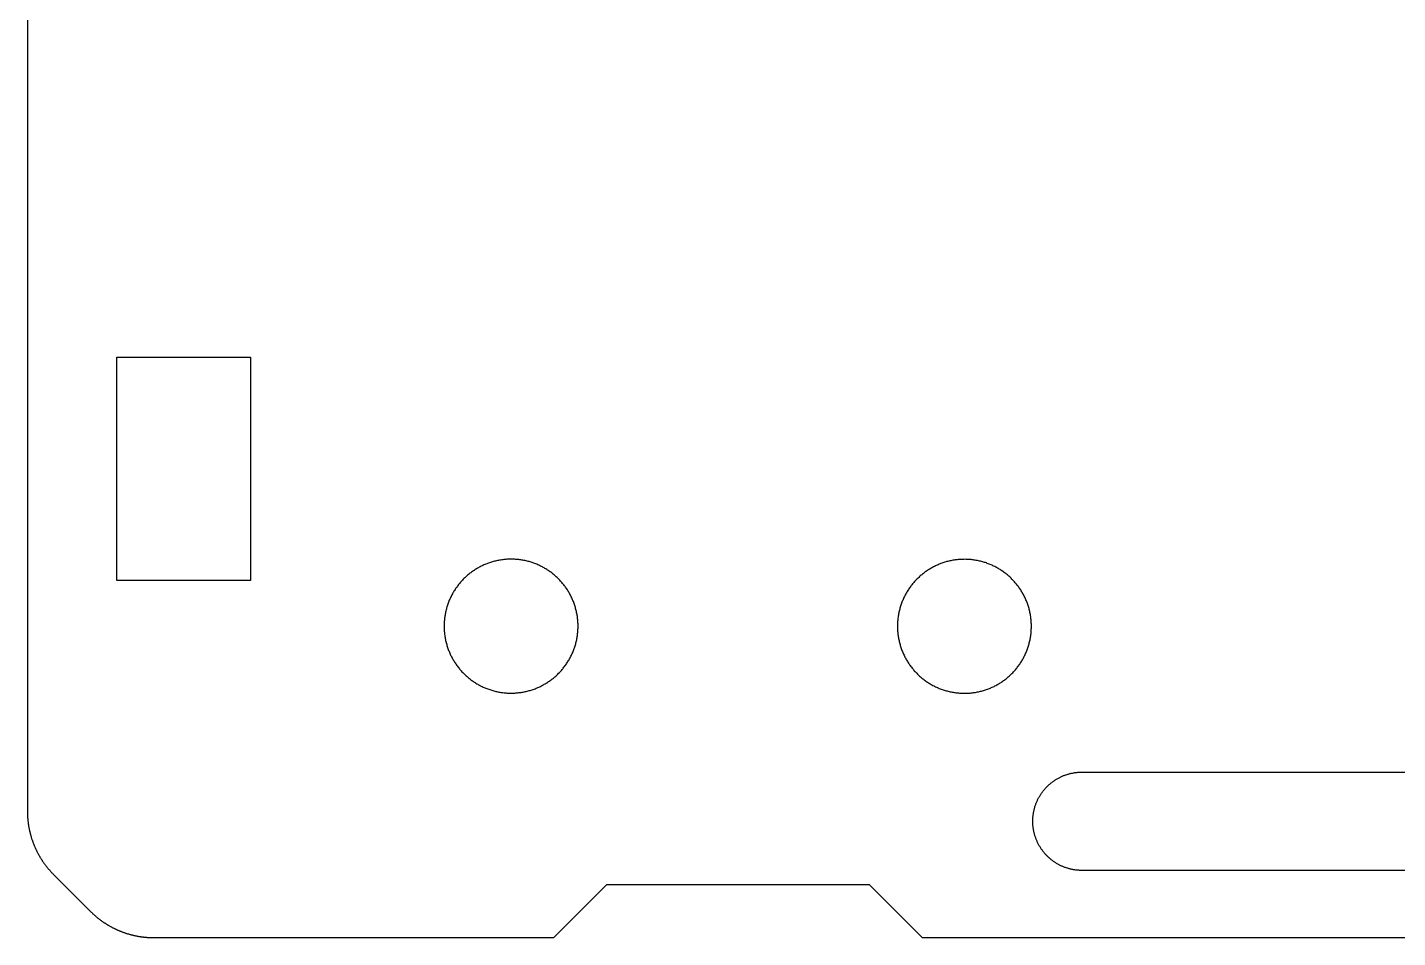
# Model space of a CAD drawing. Extents: x -66 to 66, y -41 to 41.
# Drawn here: x -65.5 to -34.8, y -18.45 to 1.94 of the extents above; entities that cross this region are included whole.
import ezdxf

# ---------------------------------------------------------------- set-up
doc = ezdxf.new("R2010")
doc.units = 0
doc.layers.add('LAYER_1', color=7, linetype='CONTINUOUS')

# ---------------------------------------------------------------- blocks, each defined once
blk = doc.blocks.new('BLOCK_99')
at = {"layer": 'LAYER_1', "color": 1}
blk.add_lwpolyline([(-63.5, -5.449), (-60.5, -5.449)], dxfattribs=at)
blk = doc.blocks.new('BLOCK_100')
at = {"layer": 'LAYER_1', "color": 1}
blk.add_lwpolyline([(-60.5, -5.449), (-60.5, -10.449)], dxfattribs=at)
blk = doc.blocks.new('BLOCK_101')
at = {"layer": 'LAYER_1', "color": 1}
blk.add_lwpolyline([(-60.5, -10.449), (-63.5, -10.449)], dxfattribs=at)
blk = doc.blocks.new('BLOCK_102')
at = {"layer": 'LAYER_1', "color": 1}
blk.add_lwpolyline([(-63.5, -10.449), (-63.5, -5.449)], dxfattribs=at)
blk = doc.blocks.new('BLOCK_122')
at = {"layer": 'LAYER_1', "color": 7}
blk.add_lwpolyline([(-65.5, 20.722), (-65.5, -15.621)], dxfattribs=at)
blk = doc.blocks.new('BLOCK_123')
at = {"layer": 'LAYER_1', "color": 7}
blk.add_polyline3d([(-65.5, -15.6209, 0), (-65.5, -15.6335, 0), (-65.4998, -15.646, 0), (-65.4996, -15.6585, 0), (-65.4994, -15.671, 0), (-65.499, -15.6835, 0), (-65.4986, -15.696, 0), (-65.4981, -15.7084, 0), (-65.4975, -15.7209, 0), (-65.4968, -15.7333, 0), (-65.4961, -15.7458, 0), (-65.4953, -15.7582, 0), (-65.4944, -15.7706, 0), (-65.4934, -15.783, 0), (-65.4924, -15.7954, 0), (-65.4913, -15.8078, 0), (-65.4901, -15.8202, 0), (-65.4888, -15.8325, 0), (-65.4874, -15.8448, 0), (-65.486, -15.8572, 0), (-65.4845, -15.8695, 0), (-65.4829, -15.8818, 0), (-65.4813, -15.8941, 0), (-65.4795, -15.9063, 0), (-65.4777, -15.9186, 0), (-65.4759, -15.9308, 0), (-65.4739, -15.943, 0), (-65.4719, -15.9552, 0), (-65.4698, -15.9674, 0), (-65.4676, -15.9796, 0), (-65.4653, -15.9917, 0), (-65.463, -16.0039, 0), (-65.4606, -16.016, 0), (-65.4581, -16.0281, 0), (-65.4556, -16.0401, 0), (-65.453, -16.0522, 0), (-65.4503, -16.0642, 0), (-65.4475, -16.0762, 0), (-65.4446, -16.0882, 0), (-65.4417, -16.1002, 0), (-65.4387, -16.1122, 0), (-65.4357, -16.1241, 0), (-65.4325, -16.136, 0), (-65.4293, -16.1479, 0), (-65.4261, -16.1598, 0), (-65.4227, -16.1716, 0), (-65.4193, -16.1834, 0), (-65.4158, -16.1952, 0), (-65.4122, -16.207, 0), (-65.4086, -16.2188, 0), (-65.4048, -16.2305, 0), (-65.4011, -16.2422, 0), (-65.3972, -16.2539, 0), (-65.3933, -16.2655, 0), (-65.3893, -16.2772, 0), (-65.3852, -16.2888, 0), (-65.3811, -16.3003, 0), (-65.3769, -16.3119, 0), (-65.3726, -16.3234, 0), (-65.3682, -16.3349, 0), (-65.3638, -16.3464, 0), (-65.3593, -16.3578, 0), (-65.3547, -16.3692, 0), (-65.3501, -16.3806, 0), (-65.3454, -16.392, 0), (-65.3406, -16.4033, 0), (-65.3358, -16.4146, 0), (-65.3309, -16.4259, 0), (-65.3259, -16.4371, 0), (-65.3208, -16.4483, 0), (-65.3157, -16.4595, 0), (-65.3105, -16.4706, 0), (-65.3053, -16.4818, 0), (-65.2999, -16.4928, 0), (-65.2946, -16.5039, 0), (-65.2891, -16.5149, 0), (-65.2836, -16.5259, 0), (-65.278, -16.5368, 0), (-65.2723, -16.5478, 0), (-65.2666, -16.5586, 0), (-65.2608, -16.5695, 0), (-65.2549, -16.5803, 0), (-65.2489, -16.5911, 0), (-65.2429, -16.6018, 0), (-65.2369, -16.6126, 0), (-65.2307, -16.6232, 0), (-65.2245, -16.6339, 0), (-65.2183, -16.6445, 0), (-65.2119, -16.655, 0), (-65.2055, -16.6656, 0), (-65.199, -16.6761, 0), (-65.1925, -16.6865, 0), (-65.1859, -16.6969, 0), (-65.1792, -16.7073, 0), (-65.1725, -16.7177, 0), (-65.1657, -16.728, 0), (-65.1588, -16.7382, 0), (-65.1519, -16.7485, 0), (-65.1449, -16.7586, 0), (-65.1378, -16.7688, 0), (-65.1307, -16.7789, 0), (-65.1235, -16.7889, 0), (-65.1163, -16.799, 0), (-65.1089, -16.809, 0), (-65.1015, -16.8189, 0), (-65.0941, -16.8288, 0), (-65.0866, -16.8386, 0), (-65.079, -16.8484, 0), (-65.0714, -16.8582, 0), (-65.0637, -16.8679, 0), (-65.0559, -16.8776, 0), (-65.0481, -16.8873, 0), (-65.0402, -16.8968, 0), (-65.0322, -16.9064, 0), (-65.0242, -16.9159, 0), (-65.0161, -16.9253, 0), (-65.0079, -16.9348, 0), (-64.9997, -16.9441, 0), (-64.9915, -16.9534, 0), (-64.9831, -16.9627, 0), (-64.9747, -16.9719, 0), (-64.9663, -16.9811, 0), (-64.9577, -16.9902, 0), (-64.9492, -16.9993, 0), (-64.9405, -17.0083, 0), (-64.9318, -17.0173, 0), (-64.923, -17.0263, 0), (-64.9142, -17.0352, 0)], dxfattribs=at)
blk = doc.blocks.new('BLOCK_124')
at = {"layer": 'LAYER_1', "color": 7}
blk.add_lwpolyline([(-64.914, -17.035), (-64.086, -17.864)], dxfattribs=at)
blk = doc.blocks.new('BLOCK_125')
at = {"layer": 'LAYER_1', "color": 7}
blk.add_polyline3d([(-64.0858, -17.8636, 0), (-64.0769, -17.8724, 0), (-64.068, -17.8812, 0), (-64.059, -17.8899, 0), (-64.05, -17.8985, 0), (-64.0409, -17.9071, 0), (-64.0317, -17.9156, 0), (-64.0226, -17.9241, 0), (-64.0133, -17.9325, 0), (-64.0041, -17.9408, 0), (-63.9948, -17.9491, 0), (-63.9854, -17.9573, 0), (-63.976, -17.9655, 0), (-63.9665, -17.9735, 0), (-63.957, -17.9816, 0), (-63.9475, -17.9895, 0), (-63.9379, -17.9974, 0), (-63.9283, -18.0053, 0), (-63.9186, -18.013, 0), (-63.9088, -18.0207, 0), (-63.8991, -18.0284, 0), (-63.8893, -18.0359, 0), (-63.8794, -18.0435, 0), (-63.8695, -18.0509, 0), (-63.8596, -18.0583, 0), (-63.8496, -18.0656, 0), (-63.8396, -18.0729, 0), (-63.8295, -18.0801, 0), (-63.8194, -18.0872, 0), (-63.8093, -18.0943, 0), (-63.7991, -18.1013, 0), (-63.7889, -18.1082, 0), (-63.7786, -18.1151, 0), (-63.7683, -18.1219, 0), (-63.758, -18.1286, 0), (-63.7476, -18.1353, 0), (-63.7372, -18.1419, 0), (-63.7267, -18.1484, 0), (-63.7162, -18.1549, 0), (-63.7057, -18.1613, 0), (-63.6951, -18.1676, 0), (-63.6845, -18.1739, 0), (-63.6739, -18.1801, 0), (-63.6632, -18.1862, 0), (-63.6525, -18.1923, 0), (-63.6417, -18.1983, 0), (-63.6309, -18.2042, 0), (-63.6201, -18.2101, 0), (-63.6093, -18.2159, 0), (-63.5984, -18.2217, 0), (-63.5875, -18.2273, 0), (-63.5765, -18.2329, 0), (-63.5655, -18.2385, 0), (-63.5545, -18.2439, 0), (-63.5435, -18.2493, 0), (-63.5324, -18.2546, 0), (-63.5213, -18.2599, 0), (-63.5101, -18.2651, 0), (-63.499, -18.2702, 0), (-63.4877, -18.2753, 0), (-63.4765, -18.2802, 0), (-63.4652, -18.2851, 0), (-63.4539, -18.29, 0), (-63.4426, -18.2948, 0), (-63.4313, -18.2995, 0), (-63.4199, -18.3041, 0), (-63.4085, -18.3087, 0), (-63.397, -18.3132, 0), (-63.3856, -18.3176, 0), (-63.3741, -18.3219, 0), (-63.3625, -18.3262, 0), (-63.351, -18.3304, 0), (-63.3394, -18.3346, 0), (-63.3278, -18.3386, 0), (-63.3162, -18.3426, 0), (-63.3045, -18.3466, 0), (-63.2928, -18.3504, 0), (-63.2811, -18.3542, 0), (-63.2694, -18.3579, 0), (-63.2577, -18.3616, 0), (-63.2459, -18.3651, 0), (-63.2341, -18.3686, 0), (-63.2223, -18.3721, 0), (-63.2104, -18.3754, 0), (-63.1985, -18.3787, 0), (-63.1867, -18.3819, 0), (-63.1747, -18.385, 0), (-63.1628, -18.3881, 0), (-63.1509, -18.3911, 0), (-63.1389, -18.394, 0), (-63.1269, -18.3969, 0), (-63.1149, -18.3996, 0), (-63.1028, -18.4023, 0), (-63.0908, -18.4049, 0), (-63.0787, -18.4075, 0), (-63.0666, -18.41, 0), (-63.0545, -18.4124, 0), (-63.0424, -18.4147, 0), (-63.0302, -18.417, 0), (-63.018, -18.4191, 0), (-63.0059, -18.4212, 0), (-62.9937, -18.4233, 0), (-62.9814, -18.4252, 0), (-62.9692, -18.4271, 0), (-62.957, -18.4289, 0), (-62.9447, -18.4306, 0), (-62.9324, -18.4323, 0), (-62.9201, -18.4339, 0), (-62.9078, -18.4354, 0), (-62.8955, -18.4368, 0), (-62.8831, -18.4381, 0), (-62.8708, -18.4394, 0), (-62.8584, -18.4406, 0), (-62.846, -18.4417, 0), (-62.8337, -18.4428, 0), (-62.8213, -18.4438, 0), (-62.8088, -18.4447, 0), (-62.7964, -18.4455, 0), (-62.784, -18.4462, 0), (-62.7715, -18.4469, 0), (-62.7591, -18.4475, 0), (-62.7466, -18.448, 0), (-62.7341, -18.4484, 0), (-62.7216, -18.4487, 0), (-62.7091, -18.449, 0), (-62.6966, -18.4492, 0), (-62.6841, -18.4493, 0), (-62.6716, -18.4494, 0)], dxfattribs=at)
blk = doc.blocks.new('BLOCK_126')
at = {"layer": 'LAYER_1', "color": 7}
blk.add_lwpolyline([(-62.672, -18.449), (-53.705, -18.449)], dxfattribs=at)
blk = doc.blocks.new('BLOCK_127')
at = {"layer": 'LAYER_1', "color": 7}
blk.add_lwpolyline([(-53.705, -18.449), (-52.519, -17.263)], dxfattribs=at)
blk = doc.blocks.new('BLOCK_128')
at = {"layer": 'LAYER_1', "color": 7}
blk.add_lwpolyline([(-52.519, -17.263), (-46.641, -17.263)], dxfattribs=at)
blk = doc.blocks.new('BLOCK_129')
at = {"layer": 'LAYER_1', "color": 7}
blk.add_lwpolyline([(-46.641, -17.263), (-45.455, -18.449)], dxfattribs=at)
blk = doc.blocks.new('BLOCK_130')
at = {"layer": 'LAYER_1', "color": 7}
blk.add_lwpolyline([(-45.455, -18.449), (-20.545, -18.449)], dxfattribs=at)
blk = doc.blocks.new('BLOCK_153')
at = {"layer": 'LAYER_1', "color": 1}
blk.add_lwpolyline([(-24.094, -16.944), (-41.868, -16.944)], dxfattribs=at)
blk = doc.blocks.new('BLOCK_154')
at = {"layer": 'LAYER_1', "color": 1}
blk.add_polyline3d([(-41.8678, -16.9442, 0), (-41.8683, -16.9442, 0), (-41.8688, -16.9442, 0), (-41.8693, -16.9442, 0), (-41.8698, -16.9442, 0), (-41.8703, -16.9442, 0), (-41.8708, -16.9442, 0), (-41.8713, -16.9442, 0), (-41.8718, -16.9442, 0), (-41.8723, -16.9442, 0), (-41.8728, -16.9442, 0), (-41.8733, -16.9442, 0), (-41.8738, -16.9442, 0), (-41.8743, -16.9442, 0), (-41.8748, -16.9442, 0), (-41.8753, -16.9442, 0), (-41.8758, -16.9442, 0), (-41.8762, -16.9442, 0), (-41.8767, -16.9442, 0), (-41.8772, -16.9442, 0), (-41.8777, -16.9442, 0), (-41.8782, -16.9442, 0), (-41.8787, -16.9442, 0), (-41.8792, -16.9442, 0), (-41.8797, -16.9442, 0), (-41.8802, -16.9442, 0), (-41.8807, -16.9442, 0), (-41.8812, -16.9442, 0), (-41.8817, -16.9442, 0), (-41.8822, -16.9442, 0), (-41.8827, -16.9442, 0), (-41.8832, -16.9442, 0), (-41.8837, -16.9442, 0), (-41.8842, -16.9442, 0), (-41.8847, -16.9442, 0), (-41.8852, -16.9442, 0), (-41.8857, -16.9442, 0), (-41.8862, -16.9442, 0), (-41.8867, -16.9442, 0), (-41.8872, -16.9442, 0), (-41.8877, -16.9442, 0), (-41.8882, -16.9442, 0), (-41.8887, -16.9442, 0), (-41.8892, -16.9442, 0), (-41.8897, -16.9441, 0), (-41.8902, -16.9441, 0), (-41.8907, -16.9441, 0), (-41.8912, -16.9441, 0), (-41.8917, -16.9441, 0), (-41.8922, -16.9441, 0), (-41.8927, -16.9441, 0), (-41.8932, -16.9441, 0), (-41.8937, -16.9441, 0), (-41.8941, -16.9441, 0), (-41.8946, -16.9441, 0), (-41.8951, -16.9441, 0), (-41.8956, -16.9441, 0), (-41.8961, -16.9441, 0), (-41.8966, -16.944, 0), (-41.8971, -16.944, 0), (-41.8976, -16.944, 0), (-41.8981, -16.944, 0), (-41.8986, -16.944, 0), (-41.8991, -16.944, 0), (-41.8996, -16.944, 0), (-41.9001, -16.944, 0), (-41.9006, -16.944, 0), (-41.9011, -16.944, 0), (-41.9016, -16.9439, 0), (-41.9021, -16.9439, 0), (-41.9026, -16.9439, 0), (-41.9031, -16.9439, 0), (-41.9036, -16.9439, 0), (-41.9041, -16.9439, 0), (-41.9046, -16.9439, 0), (-41.9051, -16.9439, 0), (-41.9056, -16.9439, 0), (-41.9061, -16.9438, 0), (-41.9066, -16.9438, 0), (-41.9071, -16.9438, 0), (-41.9076, -16.9438, 0), (-41.9081, -16.9438, 0), (-41.9086, -16.9438, 0), (-41.9091, -16.9438, 0), (-41.9096, -16.9437, 0), (-41.9101, -16.9437, 0), (-41.9106, -16.9437, 0), (-41.911, -16.9437, 0), (-41.9115, -16.9437, 0), (-41.912, -16.9437, 0), (-41.9125, -16.9437, 0), (-41.913, -16.9436, 0), (-41.9135, -16.9436, 0), (-41.914, -16.9436, 0), (-41.9145, -16.9436, 0), (-41.915, -16.9436, 0), (-41.9155, -16.9436, 0), (-41.916, -16.9435, 0), (-41.9165, -16.9435, 0), (-41.917, -16.9435, 0), (-41.9175, -16.9435, 0), (-41.918, -16.9435, 0), (-41.9185, -16.9434, 0), (-41.919, -16.9434, 0), (-41.9195, -16.9434, 0), (-41.92, -16.9434, 0), (-41.9205, -16.9434, 0), (-41.9321, -16.9429, 0), (-41.9491, -16.9419, 0), (-41.9661, -16.9407, 0), (-41.983, -16.9392, 0), (-41.9998, -16.9374, 0), (-42.0165, -16.9354, 0), (-42.0332, -16.9332, 0), (-42.0498, -16.9307, 0), (-42.0663, -16.928, 0), (-42.0827, -16.9251, 0), (-42.099, -16.9218, 0), (-42.1152, -16.9184, 0), (-42.1313, -16.9147, 0), (-42.1474, -16.9108, 0), (-42.1633, -16.9067, 0), (-42.1792, -16.9023, 0), (-42.1949, -16.8977, 0), (-42.2105, -16.8929, 0), (-42.2261, -16.8878, 0), (-42.2415, -16.8825, 0), (-42.2568, -16.877, 0), (-42.2721, -16.8713, 0), (-42.2872, -16.8654, 0), (-42.3022, -16.8593, 0), (-42.317, -16.8529, 0), (-42.3318, -16.8463, 0), (-42.3464, -16.8396, 0), (-42.361, -16.8326, 0), (-42.3754, -16.8254, 0), (-42.3897, -16.818, 0), (-42.4038, -16.8104, 0), (-42.4179, -16.8026, 0), (-42.4318, -16.7946, 0), (-42.4455, -16.7864, 0), (-42.4592, -16.7781, 0), (-42.4727, -16.7695, 0), (-42.486, -16.7607, 0), (-42.4993, -16.7518, 0), (-42.5124, -16.7427, 0), (-42.5253, -16.7334, 0), (-42.5381, -16.7239, 0), (-42.5508, -16.7142, 0), (-42.5633, -16.7044, 0), (-42.5757, -16.6943, 0), (-42.5879, -16.6841, 0), (-42.6, -16.6738, 0), (-42.6119, -16.6632, 0), (-42.6236, -16.6525, 0), (-42.6352, -16.6417, 0), (-42.6467, -16.6306, 0), (-42.658, -16.6194, 0), (-42.6691, -16.6081, 0), (-42.68, -16.5966, 0), (-42.6908, -16.5849, 0), (-42.7014, -16.5731, 0), (-42.7119, -16.5611, 0), (-42.7222, -16.549, 0), (-42.7323, -16.5367, 0), (-42.7422, -16.5243, 0), (-42.7519, -16.5117, 0), (-42.7615, -16.499, 0), (-42.7709, -16.4862, 0), (-42.7801, -16.4732, 0), (-42.7891, -16.4601, 0), (-42.798, -16.4468, 0), (-42.8066, -16.4334, 0), (-42.8151, -16.4199, 0), (-42.8233, -16.4063, 0), (-42.8314, -16.3925, 0), (-42.8393, -16.3786, 0), (-42.8469, -16.3646, 0), (-42.8544, -16.3504, 0), (-42.8617, -16.3362, 0), (-42.8688, -16.3218, 0), (-42.8756, -16.3073, 0), (-42.8823, -16.2927, 0), (-42.8888, -16.278, 0), (-42.895, -16.2632, 0), (-42.901, -16.2483, 0), (-42.9069, -16.2332, 0), (-42.9125, -16.2181, 0), (-42.9178, -16.2029, 0), (-42.923, -16.1875, 0), (-42.928, -16.1721, 0), (-42.9327, -16.1566, 0), (-42.9372, -16.141, 0), (-42.9415, -16.1252, 0), (-42.9455, -16.1094, 0), (-42.9493, -16.0936, 0), (-42.9529, -16.0776, 0), (-42.9563, -16.0615, 0), (-42.9594, -16.0454, 0), (-42.9623, -16.0292, 0), (-42.9649, -16.0129, 0), (-42.9673, -15.9965, 0), (-42.9695, -15.9801, 0), (-42.9714, -15.9636, 0), (-42.973, -15.947, 0), (-42.9745, -15.9303, 0), (-42.9756, -15.9136, 0), (-42.9765, -15.8968, 0), (-42.9772, -15.88, 0), (-42.9776, -15.8631, 0), (-42.9778, -15.8461, 0), (-42.9777, -15.8291, 0), (-42.9773, -15.812, 0), (-42.9767, -15.7949, 0), (-42.9758, -15.7778, 0), (-42.9746, -15.7608, 0), (-42.9732, -15.7439, 0), (-42.9716, -15.7271, 0), (-42.9697, -15.7103, 0), (-42.9675, -15.6936, 0), (-42.9651, -15.677, 0), (-42.9625, -15.6605, 0), (-42.9596, -15.6441, 0), (-42.9565, -15.6277, 0), (-42.9531, -15.6115, 0), (-42.9495, -15.5953, 0), (-42.9457, -15.5792, 0), (-42.9416, -15.5633, 0), (-42.9373, -15.5474, 0), (-42.9328, -15.5316, 0), (-42.928, -15.5159, 0), (-42.9231, -15.5004, 0), (-42.9179, -15.4849, 0), (-42.9124, -15.4695, 0), (-42.9068, -15.4543, 0), (-42.9009, -15.4391, 0), (-42.8949, -15.4241, 0), (-42.8886, -15.4092, 0), (-42.8821, -15.3944, 0), (-42.8754, -15.3797, 0), (-42.8685, -15.3651, 0), (-42.8613, -15.3507, 0), (-42.854, -15.3363, 0), (-42.8465, -15.3221, 0), (-42.8388, -15.3081, 0), (-42.8308, -15.2941, 0), (-42.8227, -15.2803, 0), (-42.8144, -15.2666, 0), (-42.8059, -15.2531, 0), (-42.7972, -15.2397, 0), (-42.7883, -15.2264, 0), (-42.7793, -15.2132, 0), (-42.77, -15.2002, 0), (-42.7606, -15.1874, 0), (-42.751, -15.1747, 0), (-42.7412, -15.1621, 0), (-42.7312, -15.1497, 0), (-42.7211, -15.1374, 0), (-42.7108, -15.1253, 0), (-42.7003, -15.1133, 0), (-42.6896, -15.1015, 0), (-42.6788, -15.0899, 0), (-42.6679, -15.0784, 0), (-42.6567, -15.067, 0), (-42.6454, -15.0559, 0), (-42.6339, -15.0449, 0), (-42.6223, -15.034, 0), (-42.6106, -15.0233, 0), (-42.5986, -15.0128, 0), (-42.5866, -15.0025, 0), (-42.5743, -14.9924, 0), (-42.562, -14.9824, 0), (-42.5495, -14.9726, 0), (-42.5368, -14.9629, 0), (-42.524, -14.9535, 0), (-42.5111, -14.9442, 0), (-42.498, -14.9351, 0), (-42.4848, -14.9262, 0), (-42.4714, -14.9175, 0), (-42.458, -14.909, 0), (-42.4444, -14.9007, 0), (-42.4306, -14.8925, 0), (-42.4168, -14.8846, 0), (-42.4028, -14.8769, 0), (-42.3887, -14.8693, 0), (-42.3745, -14.862, 0), (-42.3602, -14.8548, 0), (-42.3457, -14.8479, 0), (-42.3311, -14.8412, 0), (-42.3165, -14.8346, 0), (-42.3017, -14.8283, 0), (-42.2868, -14.8222, 0), (-42.2718, -14.8163, 0), (-42.2567, -14.8106, 0), (-42.2415, -14.8052, 0), (-42.2262, -14.7999, 0), (-42.2108, -14.7949, 0), (-42.1953, -14.7901, 0), (-42.1797, -14.7855, 0), (-42.164, -14.7812, 0), (-42.1483, -14.7771, 0), (-42.1324, -14.7732, 0), (-42.1165, -14.7695, 0), (-42.1004, -14.7661, 0), (-42.0843, -14.7629, 0), (-42.0681, -14.7599, 0), (-42.0519, -14.7572, 0), (-42.0355, -14.7547, 0), (-42.0191, -14.7525, 0), (-42.0026, -14.7505, 0), (-41.986, -14.7488, 0), (-41.9694, -14.7473, 0), (-41.9527, -14.746, 0), (-41.936, -14.745, 0), (-41.9191, -14.7443, 0), (-41.9022, -14.7438, 0), (-41.8853, -14.7435, 0), (-41.8683, -14.7435, 0), (-41.8512, -14.7438, 0), (-41.8341, -14.7444, 0)], dxfattribs=at)
blk = doc.blocks.new('BLOCK_155')
at = {"layer": 'LAYER_1', "color": 1}
blk.add_lwpolyline([(-41.834, -14.744), (-24.127, -14.744)], dxfattribs=at)
blk = doc.blocks.new('BLOCK_314')
at = {"layer": 'LAYER_1', "color": 1}
blk.add_polyline3d([(-53.1646, -11.4734, 0), (-53.1648, -11.4491, 0), (-53.1654, -11.4249, 0), (-53.1664, -11.4008, 0), (-53.1677, -11.3768, 0), (-53.1694, -11.353, 0), (-53.1715, -11.3292, 0), (-53.1739, -11.3055, 0), (-53.1767, -11.282, 0), (-53.1799, -11.2585, 0), (-53.1834, -11.2352, 0), (-53.1873, -11.212, 0), (-53.1916, -11.1889, 0), (-53.1962, -11.1659, 0), (-53.2011, -11.1431, 0), (-53.2064, -11.1204, 0), (-53.212, -11.0978, 0), (-53.218, -11.0754, 0), (-53.2243, -11.0531, 0), (-53.231, -11.0309, 0), (-53.2379, -11.0089, 0), (-53.2452, -10.987, 0), (-53.2529, -10.9653, 0), (-53.2608, -10.9438, 0), (-53.2691, -10.9224, 0), (-53.2777, -10.9011, 0), (-53.2866, -10.88, 0), (-53.2958, -10.8591, 0), (-53.3053, -10.8384, 0), (-53.3151, -10.8178, 0), (-53.3252, -10.7974, 0), (-53.3356, -10.7772, 0), (-53.3464, -10.7571, 0), (-53.3574, -10.7373, 0), (-53.3687, -10.7176, 0), (-53.3803, -10.6981, 0), (-53.3921, -10.6788, 0), (-53.4043, -10.6597, 0), (-53.4167, -10.6408, 0), (-53.4294, -10.6221, 0), (-53.4424, -10.6036, 0), (-53.4557, -10.5853, 0), (-53.4692, -10.5672, 0), (-53.483, -10.5493, 0), (-53.497, -10.5317, 0), (-53.5113, -10.5142, 0), (-53.5259, -10.497, 0), (-53.5407, -10.48, 0), (-53.5557, -10.4632, 0), (-53.571, -10.4467, 0), (-53.5866, -10.4304, 0), (-53.6024, -10.4143, 0), (-53.6184, -10.3985, 0), (-53.6347, -10.3829, 0), (-53.6512, -10.3675, 0), (-53.6679, -10.3524, 0), (-53.6849, -10.3375, 0), (-53.702, -10.3229, 0), (-53.7194, -10.3086, 0), (-53.7371, -10.2945, 0), (-53.7549, -10.2806, 0), (-53.7729, -10.2671, 0), (-53.7912, -10.2538, 0), (-53.8097, -10.2407, 0), (-53.8283, -10.228, 0), (-53.8472, -10.2155, 0), (-53.8662, -10.2033, 0), (-53.8855, -10.1913, 0), (-53.905, -10.1797, 0), (-53.9246, -10.1683, 0), (-53.9444, -10.1573, 0), (-53.9644, -10.1465, 0), (-53.9846, -10.136, 0), (-54.005, -10.1258, 0), (-54.0255, -10.1159, 0), (-54.0462, -10.1064, 0), (-54.0671, -10.0971, 0), (-54.0882, -10.0881, 0), (-54.1094, -10.0795, 0), (-54.1307, -10.0712, 0), (-54.1523, -10.0632, 0), (-54.1739, -10.0555, 0), (-54.1958, -10.0481, 0), (-54.2178, -10.0411, 0), (-54.2399, -10.0344, 0), (-54.2622, -10.028, 0), (-54.2846, -10.0219, 0), (-54.3071, -10.0162, 0), (-54.3298, -10.0109, 0), (-54.3526, -10.0059, 0), (-54.3755, -10.0012, 0), (-54.3986, -9.99688, 0), (-54.4218, -9.99292, 0), (-54.4451, -9.98932, 0), (-54.4685, -9.98607, 0), (-54.4921, -9.98318, 0), (-54.5157, -9.98067, 0), (-54.5395, -9.97851, 0), (-54.5633, -9.97673, 0), (-54.5873, -9.97532, 0), (-54.6114, -9.97429, 0), (-54.6355, -9.97364, 0), (-54.6598, -9.97337, 0), (-54.6841, -9.97349, 0), (-54.7083, -9.97399, 0), (-54.7324, -9.97487, 0), (-54.7564, -9.97612, 0), (-54.7803, -9.97776, 0), (-54.8041, -9.97976, 0), (-54.8278, -9.98213, 0), (-54.8514, -9.98487, 0), (-54.8748, -9.98797, 0), (-54.8982, -9.99144, 0), (-54.9214, -9.99526, 0), (-54.9445, -9.99943, 0), (-54.9675, -10.004, 0), (-54.9904, -10.0088, 0), (-55.0131, -10.0141, 0), (-55.0357, -10.0196, 0), (-55.0582, -10.0255, 0), (-55.0805, -10.0318, 0), (-55.1027, -10.0383, 0), (-55.1247, -10.0452, 0), (-55.1466, -10.0525, 0), (-55.1684, -10.06, 0), (-55.19, -10.0679, 0), (-55.2114, -10.0761, 0), (-55.2327, -10.0846, 0), (-55.2538, -10.0935, 0), (-55.2747, -10.1026, 0), (-55.2955, -10.1121, 0), (-55.3161, -10.1218, 0), (-55.3365, -10.1319, 0), (-55.3568, -10.1423, 0), (-55.3769, -10.1529, 0), (-55.3968, -10.1639, 0), (-55.4165, -10.1751, 0), (-55.436, -10.1866, 0), (-55.4554, -10.1985, 0), (-55.4745, -10.2106, 0), (-55.4934, -10.2229, 0), (-55.5122, -10.2356, 0), (-55.5307, -10.2485, 0), (-55.5491, -10.2617, 0), (-55.5672, -10.2752, 0), (-55.5851, -10.2889, 0), (-55.6028, -10.3029, 0), (-55.6203, -10.3171, 0), (-55.6376, -10.3317, 0), (-55.6546, -10.3464, 0), (-55.6714, -10.3614, 0), (-55.688, -10.3767, 0), (-55.7044, -10.3922, 0), (-55.7205, -10.4079, 0), (-55.7364, -10.4239, 0), (-55.752, -10.4401, 0), (-55.7675, -10.4566, 0), (-55.7826, -10.4733, 0), (-55.7975, -10.4902, 0), (-55.8122, -10.5073, 0), (-55.8266, -10.5247, 0), (-55.8407, -10.5422, 0), (-55.8546, -10.56, 0), (-55.8682, -10.578, 0), (-55.8816, -10.5963, 0), (-55.8947, -10.6147, 0), (-55.9075, -10.6333, 0), (-55.9201, -10.6521, 0), (-55.9323, -10.6711, 0), (-55.9443, -10.6904, 0), (-55.956, -10.7098, 0), (-55.9674, -10.7294, 0), (-55.9786, -10.7492, 0), (-55.9894, -10.7691, 0), (-55.9999, -10.7893, 0), (-56.0102, -10.8096, 0), (-56.0201, -10.8301, 0), (-56.0297, -10.8508, 0), (-56.0391, -10.8716, 0), (-56.0481, -10.8927, 0), (-56.0568, -10.9138, 0), (-56.0652, -10.9352, 0), (-56.0733, -10.9567, 0), (-56.081, -10.9783, 0), (-56.0885, -11.0001, 0), (-56.0956, -11.0221, 0), (-56.1023, -11.0442, 0), (-56.1088, -11.0664, 0), (-56.1149, -11.0888, 0), (-56.1207, -11.1113, 0), (-56.1261, -11.134, 0), (-56.1312, -11.1568, 0), (-56.1359, -11.1797, 0), (-56.1403, -11.2027, 0), (-56.1443, -11.2259, 0), (-56.148, -11.2492, 0), (-56.1513, -11.2726, 0), (-56.1543, -11.2961, 0), (-56.1569, -11.3197, 0), (-56.1591, -11.3434, 0), (-56.1609, -11.3673, 0), (-56.1624, -11.3912, 0), (-56.1635, -11.4153, 0), (-56.1643, -11.4394, 0), (-56.1646, -11.4636, 0), (-56.1646, -11.4879, 0), (-56.1641, -11.5122, 0), (-56.1633, -11.5363, 0), (-56.1622, -11.5603, 0), (-56.1606, -11.5842, 0), (-56.1587, -11.608, 0), (-56.1564, -11.6318, 0), (-56.1537, -11.6554, 0), (-56.1507, -11.6789, 0), (-56.1473, -11.7022, 0), (-56.1435, -11.7255, 0), (-56.1394, -11.7486, 0), (-56.135, -11.7717, 0), (-56.1302, -11.7945, 0), (-56.125, -11.8173, 0), (-56.1195, -11.8399, 0), (-56.1137, -11.8624, 0), (-56.1075, -11.8848, 0), (-56.101, -11.907, 0), (-56.0942, -11.9291, 0), (-56.087, -11.951, 0), (-56.0795, -11.9728, 0), (-56.0717, -11.9944, 0), (-56.0635, -12.0158, 0), (-56.0551, -12.0371, 0), (-56.0463, -12.0583, 0), (-56.0372, -12.0793, 0), (-56.0278, -12.1001, 0), (-56.0181, -12.1207, 0), (-56.0081, -12.1412, 0), (-55.9978, -12.1615, 0), (-55.9872, -12.1816, 0), (-55.9764, -12.2015, 0), (-55.9652, -12.2213, 0), (-55.9537, -12.2409, 0), (-55.9419, -12.2602, 0), (-55.9299, -12.2794, 0), (-55.9176, -12.2984, 0), (-55.905, -12.3172, 0), (-55.8921, -12.3358, 0), (-55.879, -12.3541, 0), (-55.8655, -12.3723, 0), (-55.8519, -12.3903, 0), (-55.8379, -12.408, 0), (-55.8237, -12.4255, 0), (-55.8093, -12.4429, 0), (-55.7946, -12.4599, 0), (-55.7796, -12.4768, 0), (-55.7644, -12.4934, 0), (-55.7489, -12.5099, 0), (-55.7332, -12.526, 0), (-55.7173, -12.542, 0), (-55.7011, -12.5577, 0), (-55.6847, -12.5731, 0), (-55.6681, -12.5883, 0), (-55.6512, -12.6033, 0), (-55.6341, -12.618, 0), (-55.6168, -12.6325, 0), (-55.5993, -12.6467, 0), (-55.5815, -12.6606, 0), (-55.5636, -12.6743, 0), (-55.5454, -12.6877, 0), (-55.527, -12.7008, 0), (-55.5085, -12.7137, 0), (-55.4897, -12.7263, 0), (-55.4707, -12.7386, 0), (-55.4515, -12.7507, 0), (-55.4321, -12.7624, 0), (-55.4126, -12.7739, 0), (-55.3928, -12.7851, 0), (-55.3729, -12.796, 0), (-55.3528, -12.8066, 0), (-55.3325, -12.8169, 0), (-55.312, -12.8269, 0), (-55.2914, -12.8366, 0), (-55.2705, -12.846, 0), (-55.2496, -12.855, 0), (-55.2284, -12.8638, 0), (-55.2071, -12.8723, 0), (-55.1856, -12.8804, 0), (-55.164, -12.8882, 0), (-55.1423, -12.8957, 0), (-55.1203, -12.9029, 0), (-55.0983, -12.9097, 0), (-55.0761, -12.9162, 0), (-55.0537, -12.9224, 0), (-55.0312, -12.9283, 0), (-55.0086, -12.9337, 0), (-54.9858, -12.9389, 0), (-54.9629, -12.9437, 0), (-54.9399, -12.9482, 0), (-54.9168, -12.9523, 0), (-54.8935, -12.956, 0), (-54.8701, -12.9594, 0), (-54.8466, -12.9624, 0), (-54.823, -12.9651, 0), (-54.7993, -12.9674, 0), (-54.7755, -12.9693, 0), (-54.7516, -12.9709, 0), (-54.7276, -12.9721, 0), (-54.7034, -12.9729, 0), (-54.6792, -12.9733, 0), (-54.6549, -12.9733, 0), (-54.6307, -12.973, 0), (-54.6065, -12.9723, 0), (-54.5825, -12.9712, 0), (-54.5586, -12.9697, 0), (-54.5347, -12.9678, 0), (-54.511, -12.9656, 0), (-54.4874, -12.963, 0), (-54.4638, -12.96, 0), (-54.4404, -12.9567, 0), (-54.4172, -12.953, 0), (-54.394, -12.949, 0), (-54.3709, -12.9446, 0), (-54.348, -12.9399, 0), (-54.3252, -12.9348, 0), (-54.3026, -12.9294, 0), (-54.2801, -12.9236, 0), (-54.2577, -12.9175, 0), (-54.2355, -12.9111, 0), (-54.2134, -12.9043, 0), (-54.1914, -12.8972, 0), (-54.1696, -12.8898, 0), (-54.1479, -12.882, 0), (-54.1265, -12.8739, 0), (-54.1051, -12.8655, 0), (-54.0839, -12.8568, 0), (-54.0629, -12.8478, 0), (-54.0421, -12.8385, 0), (-54.0214, -12.8288, 0), (-54.0009, -12.8189, 0), (-53.9806, -12.8086, 0), (-53.9604, -12.7981, 0), (-53.9404, -12.7873, 0), (-53.9207, -12.7761, 0), (-53.901, -12.7647, 0), (-53.8816, -12.753, 0), (-53.8624, -12.741, 0), (-53.8434, -12.7288, 0), (-53.8246, -12.7162, 0), (-53.8059, -12.7034, 0), (-53.7875, -12.6903, 0), (-53.7693, -12.677, 0), (-53.7513, -12.6633, 0), (-53.7335, -12.6495, 0), (-53.7159, -12.6353, 0), (-53.6986, -12.6209, 0), (-53.6815, -12.6062, 0), (-53.6645, -12.5913, 0), (-53.6479, -12.5762, 0), (-53.6314, -12.5608, 0), (-53.6152, -12.5451, 0), (-53.5992, -12.5292, 0), (-53.5835, -12.5131, 0), (-53.568, -12.4967, 0), (-53.5527, -12.4802, 0), (-53.5377, -12.4633, 0), (-53.5229, -12.4463, 0), (-53.5084, -12.429, 0), (-53.4942, -12.4115, 0), (-53.4802, -12.3938, 0), (-53.4665, -12.3759, 0), (-53.453, -12.3578, 0), (-53.4398, -12.3395, 0), (-53.4269, -12.3209, 0), (-53.4142, -12.3022, 0), (-53.4018, -12.2832, 0), (-53.3897, -12.2641, 0), (-53.3779, -12.2447, 0), (-53.3664, -12.2252, 0), (-53.3551, -12.2055, 0), (-53.3442, -12.1856, 0), (-53.3335, -12.1655, 0), (-53.3232, -12.1453, 0), (-53.3131, -12.1248, 0), (-53.3034, -12.1042, 0), (-53.2939, -12.0834, 0), (-53.2848, -12.0625, 0), (-53.2759, -12.0414, 0), (-53.2674, -12.0201, 0), (-53.2592, -11.9987, 0), (-53.2513, -11.9771, 0), (-53.2438, -11.9553, 0), (-53.2365, -11.9335, 0), (-53.2296, -11.9114, 0), (-53.223, -11.8892, 0), (-53.2168, -11.8669, 0), (-53.2109, -11.8444, 0), (-53.2053, -11.8218, 0), (-53.2001, -11.7991, 0), (-53.1952, -11.7762, 0), (-53.1907, -11.7533, 0), (-53.1865, -11.7301, 0), (-53.1827, -11.7069, 0), (-53.1793, -11.6835, 0), (-53.1761, -11.6601, 0), (-53.1734, -11.6365, 0), (-53.171, -11.6128, 0), (-53.169, -11.589, 0), (-53.1674, -11.5651, 0), (-53.1661, -11.5411, 0), (-53.1653, -11.517, 0), (-53.1648, -11.4928, 0), (-53.1646, -11.4734, 0), (-53.1646, -11.4734, 0), (-53.1646, -11.4734, 0), (-53.1646, -11.4734, 0), (-53.1646, -11.4734, 0), (-53.1646, -11.4734, 0), (-53.1646, -11.4734, 0), (-53.1646, -11.4734, 0), (-53.1646, -11.4734, 0), (-53.1646, -11.4734, 0), (-53.1646, -11.4734, 0), (-53.1646, -11.4734, 0), (-53.1646, -11.4734, 0), (-53.1646, -11.4734, 0), (-53.1646, -11.4734, 0), (-53.1646, -11.4734, 0), (-53.1646, -11.4734, 0), (-53.1646, -11.4734, 0), (-53.1646, -11.4734, 0), (-53.1646, -11.4734, 0), (-53.1646, -11.4734, 0), (-53.1646, -11.4734, 0), (-53.1646, -11.4734, 0), (-53.1646, -11.4734, 0), (-53.1646, -11.4734, 0), (-53.1646, -11.4734, 0), (-53.1646, -11.4734, 0), (-53.1646, -11.4734, 0), (-53.1646, -11.4734, 0), (-53.1646, -11.4734, 0), (-53.1646, -11.4734, 0), (-53.1646, -11.4734, 0), (-53.1646, -11.4734, 0), (-53.1646, -11.4734, 0), (-53.1646, -11.4734, 0), (-53.1646, -11.4734, 0), (-53.1646, -11.4734, 0), (-53.1646, -11.4734, 0), (-53.1646, -11.4734, 0), (-53.1646, -11.4734, 0), (-53.1646, -11.4734, 0), (-53.1646, -11.4734, 0), (-53.1646, -11.4734, 0), (-53.1646, -11.4734, 0), (-53.1646, -11.4734, 0), (-53.1646, -11.4734, 0), (-53.1646, -11.4734, 0), (-53.1646, -11.4734, 0), (-53.1646, -11.4734, 0), (-53.1646, -11.4734, 0), (-53.1646, -11.4734, 0), (-53.1646, -11.4734, 0), (-53.1646, -11.4734, 0), (-53.1646, -11.4734, 0), (-53.1646, -11.4734, 0), (-53.1646, -11.4734, 0), (-53.1646, -11.4734, 0), (-53.1646, -11.4734, 0), (-53.1646, -11.4734, 0), (-53.1646, -11.4734, 0), (-53.1646, -11.4734, 0), (-53.1646, -11.4734, 0), (-53.1646, -11.4734, 0), (-53.1646, -11.4734, 0), (-53.1646, -11.4734, 0), (-53.1646, -11.4734, 0), (-53.1646, -11.4734, 0), (-53.1646, -11.4734, 0), (-53.1646, -11.4734, 0), (-53.1646, -11.4734, 0), (-53.1646, -11.4734, 0), (-53.1646, -11.4734, 0), (-53.1646, -11.4734, 0), (-53.1646, -11.4734, 0), (-53.1646, -11.4734, 0), (-53.1646, -11.4734, 0), (-53.1646, -11.4734, 0), (-53.1646, -11.4734, 0), (-53.1646, -11.4734, 0), (-53.1646, -11.4734, 0), (-53.1646, -11.4734, 0), (-53.1646, -11.4734, 0), (-53.1646, -11.4734, 0), (-53.1646, -11.4734, 0), (-53.1646, -11.4734, 0), (-53.1646, -11.4734, 0), (-53.1646, -11.4734, 0), (-53.1646, -11.4734, 0), (-53.1646, -11.4734, 0), (-53.1646, -11.4734, 0), (-53.1646, -11.4734, 0), (-53.1646, -11.4734, 0), (-53.1646, -11.4734, 0), (-53.1646, -11.4734, 0), (-53.1646, -11.4734, 0), (-53.1646, -11.4734, 0), (-53.1646, -11.4734, 0), (-53.1646, -11.4734, 0), (-53.1646, -11.4734, 0), (-53.1646, -11.4734, 0), (-53.1646, -11.4734, 0), (-53.1646, -11.4734, 0), (-53.1646, -11.4734, 0)], dxfattribs=at)
blk = doc.blocks.new('BLOCK_315')
at = {"layer": 'LAYER_1', "color": 1}
blk.add_polyline3d([(-43.0086, -11.4764, 0), (-43.0088, -11.4521, 0), (-43.0094, -11.4279, 0), (-43.0104, -11.4038, 0), (-43.0117, -11.3798, 0), (-43.0134, -11.356, 0), (-43.0155, -11.3322, 0), (-43.0179, -11.3085, 0), (-43.0207, -11.285, 0), (-43.0239, -11.2615, 0), (-43.0274, -11.2382, 0), (-43.0313, -11.215, 0), (-43.0356, -11.1919, 0), (-43.0402, -11.1689, 0), (-43.0451, -11.1461, 0), (-43.0504, -11.1234, 0), (-43.056, -11.1008, 0), (-43.062, -11.0784, 0), (-43.0683, -11.0561, 0), (-43.075, -11.0339, 0), (-43.0819, -11.0119, 0), (-43.0892, -10.99, 0), (-43.0969, -10.9683, 0), (-43.1048, -10.9468, 0), (-43.1131, -10.9254, 0), (-43.1217, -10.9041, 0), (-43.1306, -10.883, 0), (-43.1398, -10.8621, 0), (-43.1493, -10.8414, 0), (-43.1591, -10.8208, 0), (-43.1692, -10.8004, 0), (-43.1796, -10.7802, 0), (-43.1904, -10.7601, 0), (-43.2014, -10.7403, 0), (-43.2127, -10.7206, 0), (-43.2243, -10.7011, 0), (-43.2361, -10.6818, 0), (-43.2483, -10.6627, 0), (-43.2607, -10.6438, 0), (-43.2734, -10.6251, 0), (-43.2864, -10.6066, 0), (-43.2997, -10.5883, 0), (-43.3132, -10.5702, 0), (-43.327, -10.5523, 0), (-43.341, -10.5347, 0), (-43.3553, -10.5172, 0), (-43.3699, -10.5, 0), (-43.3847, -10.483, 0), (-43.3997, -10.4662, 0), (-43.415, -10.4497, 0), (-43.4306, -10.4334, 0), (-43.4464, -10.4173, 0), (-43.4624, -10.4015, 0), (-43.4787, -10.3859, 0), (-43.4952, -10.3705, 0), (-43.5119, -10.3554, 0), (-43.5289, -10.3405, 0), (-43.546, -10.3259, 0), (-43.5634, -10.3116, 0), (-43.5811, -10.2975, 0), (-43.5989, -10.2836, 0), (-43.6169, -10.2701, 0), (-43.6352, -10.2568, 0), (-43.6537, -10.2437, 0), (-43.6723, -10.231, 0), (-43.6912, -10.2185, 0), (-43.7102, -10.2063, 0), (-43.7295, -10.1943, 0), (-43.749, -10.1827, 0), (-43.7686, -10.1713, 0), (-43.7884, -10.1603, 0), (-43.8084, -10.1495, 0), (-43.8286, -10.139, 0), (-43.849, -10.1288, 0), (-43.8695, -10.1189, 0), (-43.8902, -10.1094, 0), (-43.9111, -10.1001, 0), (-43.9322, -10.0911, 0), (-43.9534, -10.0825, 0), (-43.9747, -10.0742, 0), (-43.9963, -10.0662, 0), (-44.0179, -10.0585, 0), (-44.0398, -10.0511, 0), (-44.0618, -10.0441, 0), (-44.0839, -10.0374, 0), (-44.1062, -10.031, 0), (-44.1286, -10.0249, 0), (-44.1511, -10.0192, 0), (-44.1738, -10.0139, 0), (-44.1966, -10.0089, 0), (-44.2195, -10.0042, 0), (-44.2426, -9.99988, 0), (-44.2658, -9.99592, 0), (-44.2891, -9.99232, 0), (-44.3125, -9.98907, 0), (-44.3361, -9.98618, 0), (-44.3597, -9.98367, 0), (-44.3835, -9.98151, 0), (-44.4073, -9.97973, 0), (-44.4313, -9.97832, 0), (-44.4554, -9.97729, 0), (-44.4795, -9.97664, 0), (-44.5038, -9.97637, 0), (-44.5281, -9.97649, 0), (-44.5523, -9.97699, 0), (-44.5764, -9.97787, 0), (-44.6004, -9.97912, 0), (-44.6243, -9.98076, 0), (-44.6481, -9.98276, 0), (-44.6718, -9.98513, 0), (-44.6954, -9.98787, 0), (-44.7188, -9.99097, 0), (-44.7422, -9.99444, 0), (-44.7654, -9.99826, 0), (-44.7885, -10.0024, 0), (-44.8115, -10.007, 0), (-44.8344, -10.0118, 0), (-44.8571, -10.0171, 0), (-44.8797, -10.0226, 0), (-44.9022, -10.0285, 0), (-44.9245, -10.0348, 0), (-44.9467, -10.0413, 0), (-44.9687, -10.0482, 0), (-44.9906, -10.0555, 0), (-45.0124, -10.063, 0), (-45.034, -10.0709, 0), (-45.0554, -10.0791, 0), (-45.0767, -10.0876, 0), (-45.0978, -10.0965, 0), (-45.1187, -10.1056, 0), (-45.1395, -10.1151, 0), (-45.1601, -10.1248, 0), (-45.1805, -10.1349, 0), (-45.2008, -10.1453, 0), (-45.2209, -10.1559, 0), (-45.2408, -10.1669, 0), (-45.2605, -10.1781, 0), (-45.28, -10.1896, 0), (-45.2994, -10.2015, 0), (-45.3185, -10.2136, 0), (-45.3374, -10.2259, 0), (-45.3562, -10.2386, 0), (-45.3747, -10.2515, 0), (-45.3931, -10.2647, 0), (-45.4112, -10.2782, 0), (-45.4291, -10.2919, 0), (-45.4468, -10.3059, 0), (-45.4643, -10.3201, 0), (-45.4816, -10.3347, 0), (-45.4986, -10.3494, 0), (-45.5154, -10.3644, 0), (-45.532, -10.3797, 0), (-45.5484, -10.3952, 0), (-45.5645, -10.4109, 0), (-45.5804, -10.4269, 0), (-45.596, -10.4431, 0), (-45.6115, -10.4596, 0), (-45.6266, -10.4763, 0), (-45.6415, -10.4932, 0), (-45.6562, -10.5103, 0), (-45.6706, -10.5277, 0), (-45.6847, -10.5452, 0), (-45.6986, -10.563, 0), (-45.7122, -10.581, 0), (-45.7256, -10.5993, 0), (-45.7387, -10.6177, 0), (-45.7515, -10.6363, 0), (-45.7641, -10.6551, 0), (-45.7763, -10.6741, 0), (-45.7883, -10.6934, 0), (-45.8, -10.7128, 0), (-45.8114, -10.7324, 0), (-45.8226, -10.7522, 0), (-45.8334, -10.7721, 0), (-45.8439, -10.7923, 0), (-45.8542, -10.8126, 0), (-45.8641, -10.8331, 0), (-45.8737, -10.8538, 0), (-45.8831, -10.8746, 0), (-45.8921, -10.8957, 0), (-45.9008, -10.9168, 0), (-45.9092, -10.9382, 0), (-45.9173, -10.9597, 0), (-45.925, -10.9813, 0), (-45.9325, -11.0031, 0), (-45.9396, -11.0251, 0), (-45.9463, -11.0472, 0), (-45.9528, -11.0694, 0), (-45.9589, -11.0918, 0), (-45.9647, -11.1143, 0), (-45.9701, -11.137, 0), (-45.9752, -11.1598, 0), (-45.9799, -11.1827, 0), (-45.9843, -11.2057, 0), (-45.9883, -11.2289, 0), (-45.992, -11.2522, 0), (-45.9953, -11.2756, 0), (-45.9983, -11.2991, 0), (-46.0009, -11.3227, 0), (-46.0031, -11.3464, 0), (-46.0049, -11.3703, 0), (-46.0064, -11.3942, 0), (-46.0075, -11.4183, 0), (-46.0083, -11.4424, 0), (-46.0086, -11.4666, 0), (-46.0086, -11.4909, 0), (-46.0081, -11.5152, 0), (-46.0073, -11.5393, 0), (-46.0062, -11.5633, 0), (-46.0046, -11.5872, 0), (-46.0027, -11.611, 0), (-46.0004, -11.6348, 0), (-45.9977, -11.6584, 0), (-45.9947, -11.6819, 0), (-45.9913, -11.7052, 0), (-45.9875, -11.7285, 0), (-45.9834, -11.7516, 0), (-45.979, -11.7747, 0), (-45.9742, -11.7975, 0), (-45.969, -11.8203, 0), (-45.9635, -11.8429, 0), (-45.9577, -11.8654, 0), (-45.9515, -11.8878, 0), (-45.945, -11.91, 0), (-45.9382, -11.9321, 0), (-45.931, -11.954, 0), (-45.9235, -11.9758, 0), (-45.9157, -11.9974, 0), (-45.9075, -12.0188, 0), (-45.8991, -12.0401, 0), (-45.8903, -12.0613, 0), (-45.8812, -12.0823, 0), (-45.8718, -12.1031, 0), (-45.8621, -12.1237, 0), (-45.8521, -12.1442, 0), (-45.8418, -12.1645, 0), (-45.8312, -12.1846, 0), (-45.8204, -12.2045, 0), (-45.8092, -12.2243, 0), (-45.7977, -12.2439, 0), (-45.7859, -12.2632, 0), (-45.7739, -12.2824, 0), (-45.7616, -12.3014, 0), (-45.749, -12.3202, 0), (-45.7361, -12.3388, 0), (-45.723, -12.3571, 0), (-45.7095, -12.3753, 0), (-45.6959, -12.3933, 0), (-45.6819, -12.411, 0), (-45.6677, -12.4285, 0), (-45.6533, -12.4459, 0), (-45.6386, -12.4629, 0), (-45.6236, -12.4798, 0), (-45.6084, -12.4964, 0), (-45.5929, -12.5129, 0), (-45.5772, -12.529, 0), (-45.5613, -12.545, 0), (-45.5451, -12.5607, 0), (-45.5287, -12.5761, 0), (-45.5121, -12.5913, 0), (-45.4952, -12.6063, 0), (-45.4781, -12.621, 0), (-45.4608, -12.6355, 0), (-45.4433, -12.6497, 0), (-45.4255, -12.6636, 0), (-45.4076, -12.6773, 0), (-45.3894, -12.6907, 0), (-45.371, -12.7038, 0), (-45.3525, -12.7167, 0), (-45.3337, -12.7293, 0), (-45.3147, -12.7416, 0), (-45.2955, -12.7537, 0), (-45.2761, -12.7654, 0), (-45.2566, -12.7769, 0), (-45.2368, -12.7881, 0), (-45.2169, -12.799, 0), (-45.1968, -12.8096, 0), (-45.1765, -12.8199, 0), (-45.156, -12.8299, 0), (-45.1354, -12.8396, 0), (-45.1145, -12.849, 0), (-45.0936, -12.858, 0), (-45.0724, -12.8668, 0), (-45.0511, -12.8753, 0), (-45.0296, -12.8834, 0), (-45.008, -12.8912, 0), (-44.9863, -12.8987, 0), (-44.9643, -12.9059, 0), (-44.9423, -12.9127, 0), (-44.9201, -12.9192, 0), (-44.8977, -12.9254, 0), (-44.8752, -12.9313, 0), (-44.8526, -12.9367, 0), (-44.8298, -12.9419, 0), (-44.8069, -12.9467, 0), (-44.7839, -12.9512, 0), (-44.7608, -12.9553, 0), (-44.7375, -12.959, 0), (-44.7141, -12.9624, 0), (-44.6906, -12.9654, 0), (-44.667, -12.9681, 0), (-44.6433, -12.9704, 0), (-44.6195, -12.9723, 0), (-44.5956, -12.9739, 0), (-44.5716, -12.9751, 0), (-44.5474, -12.9759, 0), (-44.5232, -12.9763, 0), (-44.4989, -12.9763, 0), (-44.4747, -12.976, 0), (-44.4505, -12.9753, 0), (-44.4265, -12.9742, 0), (-44.4026, -12.9727, 0), (-44.3787, -12.9708, 0), (-44.355, -12.9686, 0), (-44.3314, -12.966, 0), (-44.3078, -12.963, 0), (-44.2844, -12.9597, 0), (-44.2612, -12.956, 0), (-44.238, -12.952, 0), (-44.2149, -12.9476, 0), (-44.192, -12.9429, 0), (-44.1692, -12.9378, 0), (-44.1466, -12.9324, 0), (-44.1241, -12.9266, 0), (-44.1017, -12.9205, 0), (-44.0795, -12.9141, 0), (-44.0574, -12.9073, 0), (-44.0354, -12.9002, 0), (-44.0136, -12.8928, 0), (-43.9919, -12.885, 0), (-43.9705, -12.8769, 0), (-43.9491, -12.8685, 0), (-43.9279, -12.8598, 0), (-43.9069, -12.8508, 0), (-43.8861, -12.8415, 0), (-43.8654, -12.8318, 0), (-43.8449, -12.8219, 0), (-43.8246, -12.8116, 0), (-43.8044, -12.8011, 0), (-43.7844, -12.7903, 0), (-43.7647, -12.7791, 0), (-43.745, -12.7677, 0), (-43.7256, -12.756, 0), (-43.7064, -12.744, 0), (-43.6874, -12.7318, 0), (-43.6686, -12.7192, 0), (-43.6499, -12.7064, 0), (-43.6315, -12.6933, 0), (-43.6133, -12.68, 0), (-43.5953, -12.6663, 0), (-43.5775, -12.6525, 0), (-43.5599, -12.6383, 0), (-43.5426, -12.6239, 0), (-43.5255, -12.6092, 0), (-43.5085, -12.5943, 0), (-43.4919, -12.5792, 0), (-43.4754, -12.5638, 0), (-43.4592, -12.5481, 0), (-43.4432, -12.5322, 0), (-43.4275, -12.5161, 0), (-43.412, -12.4997, 0), (-43.3967, -12.4832, 0), (-43.3817, -12.4663, 0), (-43.3669, -12.4493, 0), (-43.3524, -12.432, 0), (-43.3382, -12.4145, 0), (-43.3242, -12.3968, 0), (-43.3105, -12.3789, 0), (-43.297, -12.3608, 0), (-43.2838, -12.3425, 0), (-43.2709, -12.3239, 0), (-43.2582, -12.3052, 0), (-43.2458, -12.2862, 0), (-43.2337, -12.2671, 0), (-43.2219, -12.2477, 0), (-43.2104, -12.2282, 0), (-43.1991, -12.2085, 0), (-43.1882, -12.1886, 0), (-43.1775, -12.1685, 0), (-43.1672, -12.1483, 0), (-43.1571, -12.1278, 0), (-43.1474, -12.1072, 0), (-43.1379, -12.0864, 0), (-43.1288, -12.0655, 0), (-43.1199, -12.0444, 0), (-43.1114, -12.0231, 0), (-43.1032, -12.0017, 0), (-43.0953, -11.9801, 0), (-43.0878, -11.9583, 0), (-43.0805, -11.9365, 0), (-43.0736, -11.9144, 0), (-43.067, -11.8922, 0), (-43.0608, -11.8699, 0), (-43.0549, -11.8474, 0), (-43.0493, -11.8248, 0), (-43.0441, -11.8021, 0), (-43.0392, -11.7792, 0), (-43.0347, -11.7563, 0), (-43.0305, -11.7331, 0), (-43.0267, -11.7099, 0), (-43.0233, -11.6865, 0), (-43.0201, -11.6631, 0), (-43.0174, -11.6395, 0), (-43.015, -11.6158, 0), (-43.013, -11.592, 0), (-43.0114, -11.5681, 0), (-43.0101, -11.5441, 0), (-43.0093, -11.52, 0), (-43.0088, -11.4958, 0), (-43.0086, -11.4764, 0), (-43.0086, -11.4764, 0), (-43.0086, -11.4764, 0), (-43.0086, -11.4764, 0), (-43.0086, -11.4764, 0), (-43.0086, -11.4764, 0), (-43.0086, -11.4764, 0), (-43.0086, -11.4764, 0), (-43.0086, -11.4764, 0), (-43.0086, -11.4764, 0), (-43.0086, -11.4764, 0), (-43.0086, -11.4764, 0), (-43.0086, -11.4764, 0), (-43.0086, -11.4764, 0), (-43.0086, -11.4764, 0), (-43.0086, -11.4764, 0), (-43.0086, -11.4764, 0), (-43.0086, -11.4764, 0), (-43.0086, -11.4764, 0), (-43.0086, -11.4764, 0), (-43.0086, -11.4764, 0), (-43.0086, -11.4764, 0), (-43.0086, -11.4764, 0), (-43.0086, -11.4764, 0), (-43.0086, -11.4764, 0), (-43.0086, -11.4764, 0), (-43.0086, -11.4764, 0), (-43.0086, -11.4764, 0), (-43.0086, -11.4764, 0), (-43.0086, -11.4764, 0), (-43.0086, -11.4764, 0), (-43.0086, -11.4764, 0), (-43.0086, -11.4764, 0), (-43.0086, -11.4764, 0), (-43.0086, -11.4764, 0), (-43.0086, -11.4764, 0), (-43.0086, -11.4764, 0), (-43.0086, -11.4764, 0), (-43.0086, -11.4764, 0), (-43.0086, -11.4764, 0), (-43.0086, -11.4764, 0), (-43.0086, -11.4764, 0), (-43.0086, -11.4764, 0), (-43.0086, -11.4764, 0), (-43.0086, -11.4764, 0), (-43.0086, -11.4764, 0), (-43.0086, -11.4764, 0), (-43.0086, -11.4764, 0), (-43.0086, -11.4764, 0), (-43.0086, -11.4764, 0), (-43.0086, -11.4764, 0), (-43.0086, -11.4764, 0), (-43.0086, -11.4764, 0), (-43.0086, -11.4764, 0), (-43.0086, -11.4764, 0), (-43.0086, -11.4764, 0), (-43.0086, -11.4764, 0), (-43.0086, -11.4764, 0), (-43.0086, -11.4764, 0), (-43.0086, -11.4764, 0), (-43.0086, -11.4764, 0), (-43.0086, -11.4764, 0), (-43.0086, -11.4764, 0), (-43.0086, -11.4764, 0), (-43.0086, -11.4764, 0), (-43.0086, -11.4764, 0), (-43.0086, -11.4764, 0), (-43.0086, -11.4764, 0), (-43.0086, -11.4764, 0), (-43.0086, -11.4764, 0), (-43.0086, -11.4764, 0), (-43.0086, -11.4764, 0), (-43.0086, -11.4764, 0), (-43.0086, -11.4764, 0), (-43.0086, -11.4764, 0), (-43.0086, -11.4764, 0), (-43.0086, -11.4764, 0), (-43.0086, -11.4764, 0), (-43.0086, -11.4764, 0), (-43.0086, -11.4764, 0), (-43.0086, -11.4764, 0), (-43.0086, -11.4764, 0), (-43.0086, -11.4764, 0), (-43.0086, -11.4764, 0), (-43.0086, -11.4764, 0), (-43.0086, -11.4764, 0), (-43.0086, -11.4764, 0), (-43.0086, -11.4764, 0), (-43.0086, -11.4764, 0), (-43.0086, -11.4764, 0), (-43.0086, -11.4764, 0), (-43.0086, -11.4764, 0), (-43.0086, -11.4764, 0), (-43.0086, -11.4764, 0), (-43.0086, -11.4764, 0), (-43.0086, -11.4764, 0), (-43.0086, -11.4764, 0), (-43.0086, -11.4764, 0), (-43.0086, -11.4764, 0), (-43.0086, -11.4764, 0), (-43.0086, -11.4764, 0), (-43.0086, -11.4764, 0), (-43.0086, -11.4764, 0)], dxfattribs=at)
blk = doc.blocks.new('BLOCK_2')
at = {"layer": 'LAYER_1'}
for name in ['BLOCK_122', 'BLOCK_99', 'BLOCK_102', 'BLOCK_100', 'BLOCK_314', 'BLOCK_315', 'BLOCK_101', 'BLOCK_154', 'BLOCK_155', 'BLOCK_123', 'BLOCK_124', 'BLOCK_153', 'BLOCK_127', 'BLOCK_128', 'BLOCK_129', 'BLOCK_125', 'BLOCK_126', 'BLOCK_130']:
    blk.add_blockref(name, (0, 0), dxfattribs=at)

msp = doc.modelspace()

# ---------------------------------------------------------------- block references
at = {"layer": 'LAYER_1'}
msp.add_blockref('BLOCK_2', (0, 0), dxfattribs=at)

doc.saveas('drawing.dxf')
